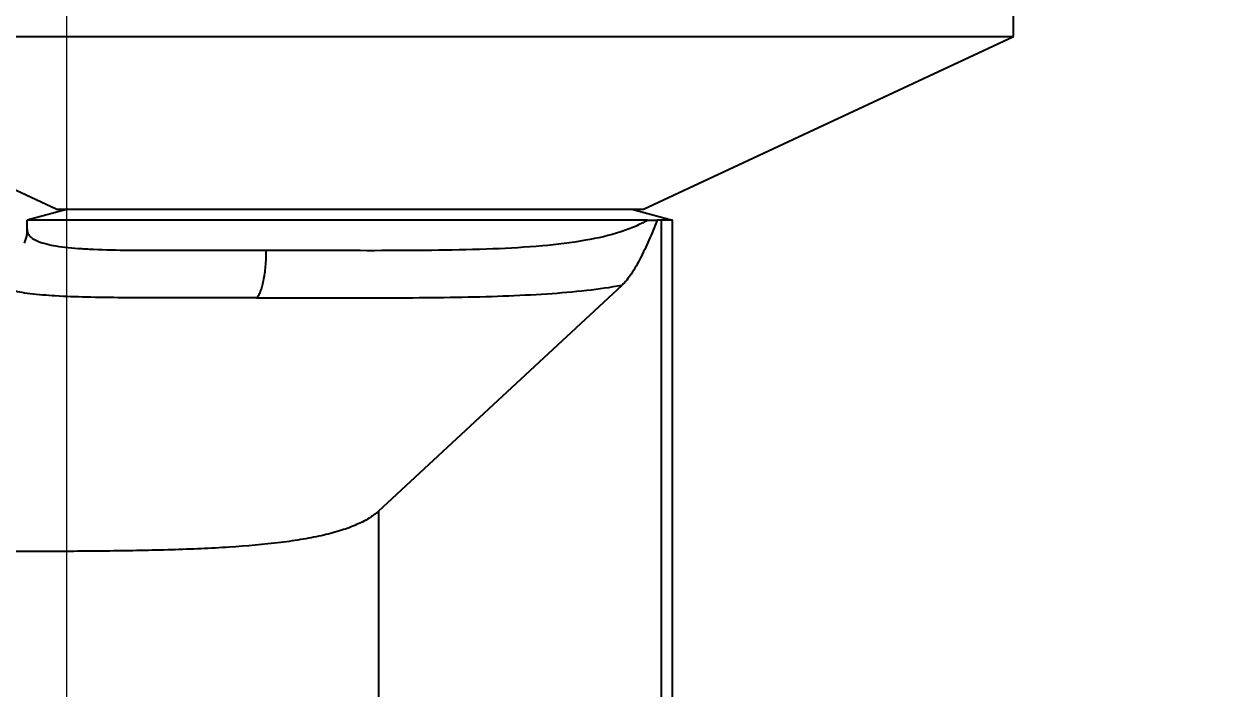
# Model space of a CAD drawing. Extents: x 0 to 3160, y 0 to 2315.
# Drawn here: x 1052.38 to 1102.13, y 2002.64 to 2029.92 of the extents above; entities that cross this region are included whole.
import ezdxf

# ---------------------------------------------------------------- set-up
doc = ezdxf.new("R2010")
doc.units = 0
doc.header["$LTSCALE"] = 3
doc.header["$MEASUREMENT"] = 0
doc.header["$PDMODE"] = 3
doc.header["$PDSIZE"] = -10
doc.layers.get('0').update_dxf_attribs({"linetype": 'CONTINUOUS'})
doc.layers.get('DEFPOINTS').update_dxf_attribs({"linetype": 'CONTINUOUS'})
doc.styles.add('Daelim Dimension', font='')
doc.styles.get('Daelim Dimension').set_extended_font_data('나눔고딕')
doc.dimstyles.new('DEFAULT', dxfattribs={"dimscale": 2, "dimtxt": 2, "dimasz": 2, "dimexe": 0, "dimexo": 2, "dimgap": 1, "dimtad": 1, "dimdec": 1, "dimzin": 9, "dimdsep": 46, "dimtxsty": 'Daelim Dimension', "dimcen": 0.5, "dimclrd": 252, "dimclre": 252, "dimclrt": 3, "dimadec": 1, "dimazin": 0, "dimtfac": 1, "dimtdec": 1, "dimtix": 1, "dimtmove": 0, "dimatfit": 3, "dimfxl": 1, "dimtolj": 1, "dimtzin": 1, "dimlwd": 9, "dimlwe": 9, "dimarcsym": 0})

# ---------------------------------------------------------------- blocks, each defined once
blk = doc.blocks.new('*D6')
at = {"color": 5, "lineweight": 9, "ltscale": 0.5, "transparency": 16777216}
for p, q in [((904.238, 2000.409), (904.238, 2142.391)), ((1054.132, 1998.971), (1054.132, 2142.391)), ((912.238, 2140.391), (1046.132, 2140.391))]:
    blk.add_line(p, q, dxfattribs=at)
at = {"color": 5, "ltscale": 0.5, "transparency": 16777216}
for points in [[(912.238, 2141.724), (912.238, 2139.058), (904.238, 2140.391)], [(1046.132, 2141.724), (1046.132, 2139.058), (1054.132, 2140.391)]]:
    blk.add_solid(points, dxfattribs=at)
at = {"layer": 'DEFPOINTS', "color": 0, "ltscale": 0.5, "transparency": 16777216}
for p in [(1054.132, 2140.391), (904.238, 1996.409), (1054.132, 1994.971)]:
    blk.add_point(p, dxfattribs=at)
at = {"color": 7, "ltscale": 0.5, "transparency": 16777216, "insert": (979.185, 2153.25), "char_height": 20, "attachment_point": 5, "style": 'Daelim Dimension'}
blk.add_mtext('\\A1;150', dxfattribs=at)
blk = doc.blocks.new('*D12')
at = {"color": 5, "lineweight": 9, "ltscale": 0.5, "transparency": 16777216}
for p, q in [((1215.423, 2032.071), (1317.924, 2032.071)), ((1315.924, 2024.071), (1315.924, 1495.971)), ((983.132, 1487.971), (1317.924, 1487.971))]:
    blk.add_line(p, q, dxfattribs=at)
at = {"color": 5, "ltscale": 0.5, "transparency": 16777216}
for points in [[(1314.591, 2024.071), (1317.257, 2024.071), (1315.924, 2032.071)], [(1314.591, 1495.971), (1317.257, 1495.971), (1315.924, 1487.971)]]:
    blk.add_solid(points, dxfattribs=at)
at = {"layer": 'DEFPOINTS', "color": 0, "ltscale": 0.5, "transparency": 16777216}
for p in [(1211.423, 2032.071), (979.132, 1487.971), (1315.924, 1487.971)]:
    blk.add_point(p, dxfattribs=at)
at = {"color": 7, "ltscale": 0.5, "transparency": 16777216, "insert": (1303.152, 1760.021), "char_height": 20, "attachment_point": 5, "rotation": 90, "style": 'Daelim Dimension'}
blk.add_mtext('\\A1;544', dxfattribs=at)

msp = doc.modelspace()

# ---------------------------------------------------------------- linework, layer by layer
at = {"color": 7, "linetype": 'Continuous'}
for p, q in [((1093.007, 2029.412), (1093.007, 2032.071)), ((1053.693, 2022.321), (1038.499, 2029.412)), ((1038.499, 2029.412), (1093.007, 2029.412)), ((1077.812, 2022.321), (1093.007, 2029.412)), ((1054.173, 2022.321), (1052.503, 2021.874)), ((1053.694, 2022.321), (1077.812, 2022.321)), ((1077.332, 2022.321), (1079.003, 2021.874)), ((1052.503, 2021.524), (1052.503, 2021.874)), ((1077.976, 2021.874), (1052.503, 2021.874)), ((1079.003, 2021.874), (1078.551, 2021.874)), ((1079.003, 1998.471), (1079.003, 2021.874)), ((1052.503, 2021.516), (1052.503, 2021.516)), ((1066.93, 2009.929), (1076.931, 2019.206))]:
    msp.add_line(p, q, dxfattribs=at)
at = {"color": 9, "linetype": 'Continuous'}
for p, q in [((1078.551, 1998.471), (1078.551, 2021.872)), ((1066.93, 2009.929), (1066.93, 1998.471))]:
    msp.add_line(p, q, dxfattribs=at)
at = {"color": 7, "linetype": 'Continuous'}
msp.add_lwpolyline([(1052.503, 2021.515), (1052.473, 2021.216), (1052.385, 2020.933)], dxfattribs=at)
at = {"color": 9, "linetype": 'Continuous'}
for points, knots in [([(1077.976, 2021.874), (1077.816, 2021.777), (1077.46, 2021.598), (1076.619, 2021.288), (1075.342, 2021.002), (1073.581, 2020.793), (1071.568, 2020.678), (1069.366, 2020.629), (1066.264, 2020.617), (1063.903, 2020.628), (1062.323, 2020.628)], [0, 0, 0, 0, 0.035357, 0.075367, 0.169777, 0.282685, 0.411432, 0.552166, 0.700391, 1, 1, 1, 1]), ([(1062.323, 2020.628), (1061.642, 2020.628), (1060.328, 2020.625), (1058.447, 2020.621), (1056.763, 2020.625), (1055.503, 2020.649), (1054.627, 2020.696), (1054.079, 2020.745), (1053.609, 2020.811), (1053.219, 2020.896), (1052.91, 2021.004), (1052.681, 2021.139), (1052.533, 2021.312), (1052.503, 2021.45), (1052.503, 2021.516)], [0, 0, 0, 0, 0.201802, 0.389086, 0.556827, 0.70054, 0.762201, 0.816572, 0.863413, 0.902671, 0.934584, 0.959961, 0.980655, 1, 1, 1, 1]), ([(1061.927, 2018.683), (1061.959, 2018.713), (1062.02, 2018.797), (1062.094, 2018.954), (1062.16, 2019.157), (1062.241, 2019.499), (1062.306, 2019.994), (1062.323, 2020.409), (1062.323, 2020.628)], [0, 0, 0, 0, 0.065894, 0.151958, 0.258015, 0.382415, 0.67449, 1, 1, 1, 1]), ([(1061.927, 2018.683), (1060.658, 2018.683), (1058.826, 2018.68), (1056.496, 2018.686), (1055.008, 2018.706), (1053.737, 2018.751), (1052.824, 2018.822), (1052.219, 2018.911), (1051.862, 2018.988), (1051.57, 2019.08), (1051.403, 2019.161), (1051.334, 2019.206)], [0, 0, 0, 0, 0.357374, 0.51573, 0.656195, 0.776224, 0.873907, 0.913993, 0.948229, 0.976769, 1, 1, 1, 1]), ([(1061.927, 2018.683), (1063.299, 2018.683), (1066.033, 2018.68), (1069.41, 2018.691), (1072.013, 2018.755), (1073.8, 2018.841), (1075.428, 2018.978), (1076.453, 2019.119), (1076.931, 2019.206)], [0, 0, 0, 0, 0.27399, 0.545807, 0.673995, 0.793743, 0.902969, 1, 1, 1, 1])]:
    msp.add_open_spline(points, degree=3, knots=knots, dxfattribs=at)
at = {"color": 7, "linetype": 'Continuous'}
for points, knots in [([(1078.374, 2021.872), (1078.265, 2021.597), (1078.048, 2021.068), (1077.705, 2020.328), (1077.397, 2019.782), (1077.136, 2019.42), (1077.001, 2019.27), (1076.931, 2019.206)], [0, 0, 0, 0, 0.291703, 0.562208, 0.801701, 0.906637, 1, 1, 1, 1]), ([(1077.977, 2021.874), (1078.011, 2021.874), (1078.143, 2021.873), (1078.276, 2021.872), (1078.373, 2021.869)], [0, 0, 0, 0, 0.262143, 1, 1, 1, 1]), ([(1078.551, 2021.872), (1078.522, 2021.872), (1078.463, 2021.871), (1078.404, 2021.874), (1078.374, 2021.872)], [0, 0, 0, 0, 0.499999, 1, 1, 1, 1]), ([(1066.93, 2009.929), (1066.812, 2009.819), (1066.524, 2009.611), (1066.011, 2009.352), (1065.387, 2009.125), (1064.654, 2008.931), (1063.82, 2008.767), (1062.53, 2008.581), (1061.127, 2008.462), (1059.63, 2008.383), (1057.992, 2008.324), (1055.869, 2008.288), (1053.292, 2008.273), (1051.562, 2008.271), (1050.702, 2008.271)], [0, 0, 0, 0, 0.029458, 0.064044, 0.104211, 0.150124, 0.201716, 0.258716, 0.387208, 0.45761, 0.531253, 0.685409, 0.843702, 1, 1, 1, 1])]:
    msp.add_open_spline(points, degree=3, knots=knots, dxfattribs=at)

# ---------------------------------------------------------------- dimensions: what is measured, and where the dimension line sits
at = {"color": 5, "ltscale": 0.5}
dim = msp.add_linear_dim(base=(1054.132, 2140.391), p1=(904.238, 1996.409), p2=(1054.132, 1994.971), dimstyle='DEFAULT', override={"dimtxt": 10, "dimasz": 4, "dimexe": 1, "dimdec": 0, "dimclrd": 5, "dimclre": 5, "dimclrt": 7}, dxfattribs=at)
dim.commit()
dim.dimension.update_dxf_attribs({"geometry": '*D6', "text_midpoint": (979.185, 2153.25)})
dim = msp.add_linear_dim(base=(1315.924, 1487.971), p1=(1211.423, 2032.071), p2=(979.132, 1487.971), angle=90, dimstyle='DEFAULT', override={"dimtxt": 10, "dimasz": 4, "dimexe": 1, "dimdec": 0, "dimclrd": 5, "dimclre": 5, "dimclrt": 7}, dxfattribs=at)
dim.commit()
dim.dimension.update_dxf_attribs({"geometry": '*D12', "text_midpoint": (1303.152, 1760.021)})

doc.saveas('drawing.dxf')
